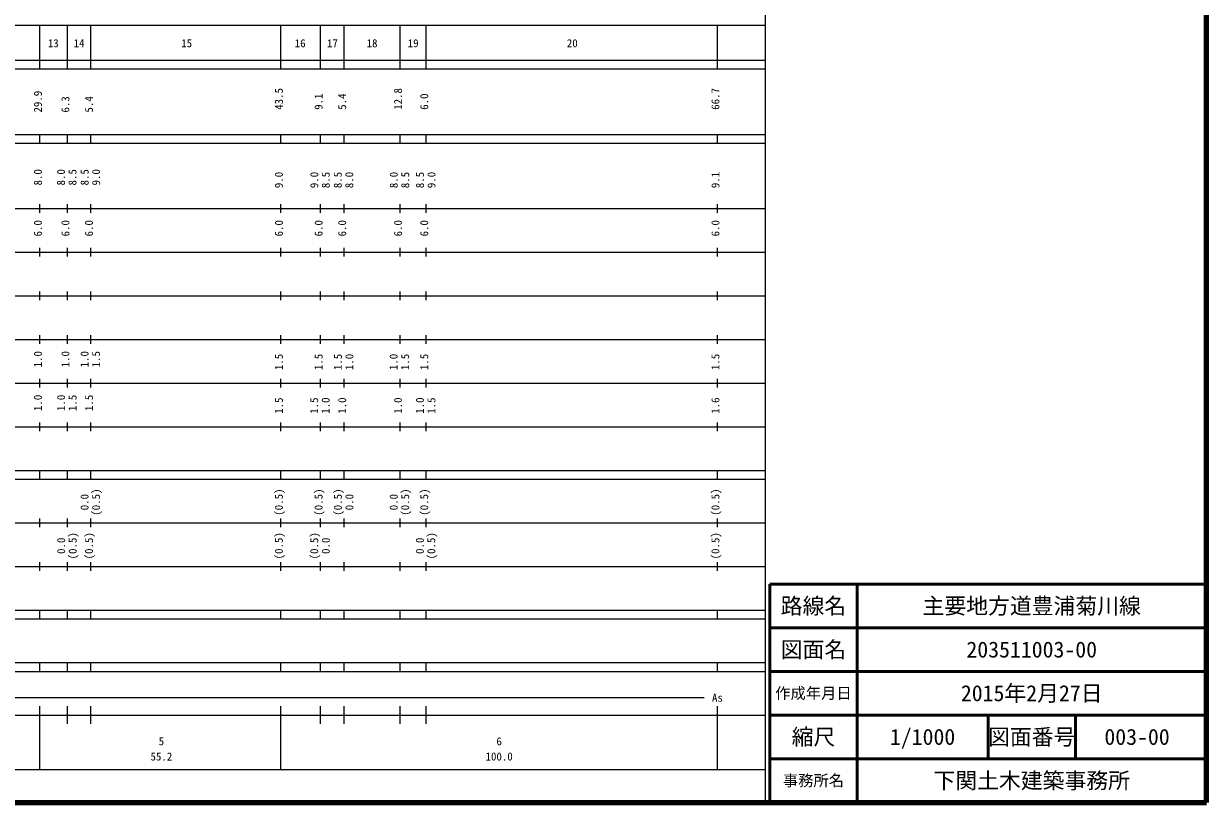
# Model space of a CAD drawing. Units: millimetres on the paper, enlarged 1000 times. Extents: x 40000 to 680000, y 20000 to 380000.
# Drawn here: x 409078 to 680000, y 20000 to 198357 of the extents above; entities that cross this region are included whole.
import ezdxf
from ezdxf.enums import TextEntityAlignment as Align

# ---------------------------------------------------------------- set-up
doc = ezdxf.new("R2010")
doc.units = ezdxf.units.MM
doc.header["$LTSCALE"] = 1000
for name, color, linetype, lineweight in [('M-TTL', 2, 'Continuous', 140), ('M-TTL-BAND', 7, 'Continuous', 25), ('M-TTL-FRAM', 2, 'Continuous', 50), ('M-TTL-LINE', 7, 'Continuous', 50)]:
    doc.layers.add(name, color=color, linetype=linetype, lineweight=lineweight)
doc.layers.add('M-TTL-TXT', color=7, linetype='Continuous')
doc.styles.add('ＭＳ ゴシック', font='')
doc.styles.get('ＭＳ ゴシック').set_extended_font_data('MS Gothic')

msp = doc.modelspace()

# ---------------------------------------------------------------- linework, layer by layer
at = {"layer": 'M-TTL'}
for p, q in [((680000, 20000), (680000, 380000)), ((40000, 20000), (680000, 20000))]:
    msp.add_line(p, q, dxfattribs=at)
at = {"layer": 'M-TTL-BAND'}
for p, q in [((579000, 20000), (579000, 370000)), ((68000, 198000), (579000, 198000)), ((412800, 188000), (412800, 198000)), ((419100, 188000), (419100, 198000)), ((424500, 188000), (424500, 198000)), ((468000, 188000), (468000, 198000)), ((477100, 188000), (477100, 198000)), ((482500, 188000), (482500, 198000)), ((495300, 188000), (495300, 198000)), ((501300, 188000), (501300, 198000)), ((568000, 188000), (568000, 198000)), ((40000, 190000), (579000, 190000)), ((40000, 188000), (579000, 188000)), ((40000, 173000), (579000, 173000)), ((40000, 171000), (579000, 171000)), ((412800, 171000), (412800, 173000)), ((419100, 171000), (419100, 173000)), ((424500, 171000), (424500, 173000)), ((468000, 171000), (468000, 173000)), ((477100, 171000), (477100, 173000)), ((482500, 171000), (482500, 173000)), ((495300, 171000), (495300, 173000)), ((501300, 171000), (501300, 173000)), ((568000, 171000), (568000, 173000)), ((40000, 156000), (579000, 156000)), ((412800, 155000), (412800, 157000)), ((419100, 155000), (419100, 157000)), ((424500, 155000), (424500, 157000)), ((468000, 155000), (468000, 157000)), ((477100, 155000), (477100, 157000)), ((482500, 155000), (482500, 157000)), ((495300, 155000), (495300, 157000)), ((501300, 155000), (501300, 157000)), ((568000, 155000), (568000, 157000)), ((412800, 145000), (412800, 147000)), ((419100, 145000), (419100, 147000)), ((424500, 145000), (424500, 147000)), ((468000, 145000), (468000, 147000)), ((477100, 145000), (477100, 147000)), ((482500, 145000), (482500, 147000)), ((495300, 145000), (495300, 147000)), ((501300, 145000), (501300, 147000)), ((568000, 145000), (568000, 147000)), ((46000, 146000), (579000, 146000)), ((52000, 136000), (579000, 136000)), ((412800, 135000), (412800, 137000)), ((419100, 135000), (419100, 137000)), ((424500, 135000), (424500, 137000)), ((468000, 135000), (468000, 137000)), ((477100, 135000), (477100, 137000)), ((482500, 135000), (482500, 137000)), ((495300, 135000), (495300, 137000)), ((501300, 135000), (501300, 137000)), ((568000, 135000), (568000, 137000)), ((46000, 126000), (579000, 126000)), ((412800, 125000), (412800, 127000)), ((419100, 125000), (419100, 127000)), ((424500, 125000), (424500, 127000)), ((468000, 125000), (468000, 127000)), ((477100, 125000), (477100, 127000)), ((482500, 125000), (482500, 127000)), ((495300, 125000), (495300, 127000)), ((501300, 125000), (501300, 127000)), ((568000, 125000), (568000, 127000)), ((412800, 115000), (412800, 117000)), ((419100, 115000), (419100, 117000)), ((424500, 115000), (424500, 117000)), ((468000, 115000), (468000, 117000)), ((477100, 115000), (477100, 117000)), ((482500, 115000), (482500, 117000)), ((495300, 115000), (495300, 117000)), ((501300, 115000), (501300, 117000)), ((568000, 115000), (568000, 117000)), ((52000, 116000), (579000, 116000)), ((46000, 106000), (579000, 106000)), ((412800, 105000), (412800, 107000)), ((419100, 105000), (419100, 107000)), ((424500, 105000), (424500, 107000)), ((468000, 105000), (468000, 107000)), ((477100, 105000), (477100, 107000)), ((482500, 105000), (482500, 107000)), ((495300, 105000), (495300, 107000)), ((501300, 105000), (501300, 107000)), ((568000, 105000), (568000, 107000)), ((40000, 96000), (579000, 96000)), ((412800, 94000), (412800, 96000)), ((419100, 94000), (419100, 96000)), ((424500, 94000), (424500, 96000)), ((468000, 94000), (468000, 96000)), ((477100, 94000), (477100, 96000)), ((482500, 94000), (482500, 96000)), ((495300, 94000), (495300, 96000)), ((501300, 94000), (501300, 96000)), ((568000, 94000), (568000, 96000)), ((40000, 94000), (579000, 94000)), ((49000, 84000), (579000, 84000)), ((412800, 83000), (412800, 85000)), ((419100, 83000), (419100, 85000)), ((424500, 83000), (424500, 85000)), ((468000, 83000), (468000, 85000)), ((477100, 83000), (477100, 85000)), ((482500, 83000), (482500, 85000)), ((495300, 83000), (495300, 85000)), ((501300, 83000), (501300, 85000)), ((568000, 83000), (568000, 85000)), ((40000, 74000), (579000, 74000)), ((412800, 73000), (412800, 75000)), ((419100, 73000), (419100, 75000)), ((424500, 73000), (424500, 75000)), ((468000, 73000), (468000, 75000)), ((477100, 73000), (477100, 75000)), ((482500, 73000), (482500, 75000)), ((495300, 73000), (495300, 75000)), ((501300, 73000), (501300, 75000)), ((568000, 73000), (568000, 75000)), ((40000, 64000), (579000, 64000)), ((412800, 62000), (412800, 64000)), ((419100, 62000), (419100, 64000)), ((424500, 62000), (424500, 64000)), ((468000, 62000), (468000, 64000)), ((477100, 62000), (477100, 64000)), ((482500, 62000), (482500, 64000)), ((495300, 62000), (495300, 64000)), ((501300, 62000), (501300, 64000)), ((568000, 62000), (568000, 64000)), ((40000, 62000), (579000, 62000)), ((40000, 52000), (579000, 52000)), ((412800, 50000), (412800, 52000)), ((419100, 50000), (419100, 52000)), ((424500, 50000), (424500, 52000)), ((468000, 50000), (468000, 52000)), ((477100, 50000), (477100, 52000)), ((482500, 50000), (482500, 52000)), ((495300, 50000), (495300, 52000)), ((501300, 50000), (501300, 52000)), ((568000, 50000), (568000, 52000)), ((40000, 50000), (579000, 50000)), ((71000, 44000), (565000, 44000)), ((412800, 27500), (412800, 42000)), ((419100, 38000), (419100, 42000)), ((424500, 38000), (424500, 42000)), ((468000, 27500), (468000, 42000)), ((477100, 38000), (477100, 42000)), ((482500, 38000), (482500, 42000)), ((495300, 38000), (495300, 42000)), ((501300, 38000), (501300, 42000)), ((568000, 27500), (568000, 42000)), ((40000, 40000), (579000, 40000)), ((68000, 27500), (579000, 27500))]:
    msp.add_line(p, q, dxfattribs=at)
at = {"layer": 'M-TTL-FRAM'}
for p, q in [((680000, 70000), (580000, 70000)), ((580000, 70000), (580000, 20000))]:
    msp.add_line(p, q, dxfattribs=at)
at = {"layer": 'M-TTL-LINE'}
for p, q in [((600000, 70000), (600000, 20000)), ((680000, 60000), (580000, 60000)), ((680000, 50000), (580000, 50000)), ((680000, 40000), (580000, 40000)), ((630000, 40000), (630000, 30000)), ((650000, 40000), (650000, 30000)), ((680000, 30000), (580000, 30000))]:
    msp.add_line(p, q, dxfattribs=at)

# ---------------------------------------------------------------- texts
at = {"layer": 'M-TTL-BAND', "style": 'ＭＳ ゴシック'}
for s, p in [('13', (415866, 192405)), ('14', (421773, 192405)), ('15', (446411, 192405)), ('16', (472415, 192405)), ('17', (479819, 192405)), ('18', (488892, 192405)), ('19', (498301, 192405)), ('20', (534757, 192405)), ('As', (568000, 42500)), ('5', (440630, 32523)), ('6', (518000, 32523)), ('55.2', (440630, 29033)), ('100.0', (518000, 29033))]:
    msp.add_text(s, height=1833, dxfattribs=at).set_placement(p, align=Align.BOTTOM_CENTER)
for s, p in [('29.9', (413800, 178000)), ('6.3', (420100, 178000)), ('5.4', (425500, 178000)), ('43.5', (469000, 178625)), ('9.1', (478100, 178625)), ('5.4', (483500, 178625)), ('12.8', (496300, 178625)), ('6.0', (502300, 178625)), ('66.7', (569000, 178625)), ('8.0', (413800, 161299)), ('8.0', (419081, 161299)), ('8.5', (421715, 161299)), ('8.5', (424506, 161299)), ('9.0', (427140, 161299)), ('9.0', (469000, 160674)), ('9.0', (477106, 160674)), ('8.5', (479740, 160674)), ('8.5', (482491, 160674)), ('8.0', (485125, 160674)), ('8.0', (495314, 160674)), ('8.5', (497948, 160674)), ('8.5', (501315, 160674)), ('9.0', (503949, 160674)), ('9.1', (569000, 160674)), ('6.0', (413800, 149625)), ('6.0', (420100, 149625)), ('6.0', (425500, 149625)), ('6.0', (469000, 149625)), ('6.0', (478100, 149625)), ('6.0', (483500, 149625)), ('6.0', (496300, 149625)), ('6.0', (502300, 149625)), ('6.0', (569000, 149625)), ('1.0', (413800, 119625)), ('1.0', (420100, 119625)), ('1.0', (424486, 119625)), ('1.5', (427119, 119625)), ('1.5', (469000, 119000)), ('1.5', (478100, 119000)), ('1.5', (482512, 119000)), ('1.0', (485146, 119000)), ('1.0', (495286, 119000)), ('1.5', (497920, 119000)), ('1.5', (502300, 119000)), ('1.5', (569000, 119000)), ('1.0', (413800, 109625)), ('1.0', (419108, 109625)), ('1.5', (421742, 109625)), ('1.5', (425500, 109625)), ('1.5', (469000, 109000)), ('1.5', (477079, 109000)), ('1.0', (479712, 109000)), ('1.0', (483500, 109000)), ('1.0', (496300, 109000)), ('1.0', (501308, 109000)), ('1.5', (503942, 109000)), ('1.6', (569000, 109000))]:
    msp.add_text(s, height=1833, rotation=90, dxfattribs=at).set_placement(p, align=Align.BOTTOM_LEFT)
for s, p in [('0.0', (424486, 88764)), ('(0.5)', (427119, 88764)), ('(0.5)', (469000, 88764)), ('(0.5)', (478100, 88764)), ('(0.5)', (482512, 88764)), ('0.0', (485146, 88764)), ('0.0', (495300, 88764)), ('(0.5)', (497934, 88764)), ('(0.5)', (502300, 88764)), ('(0.5)', (569000, 88764)), ('(0.5)', (421756, 78764)), ('(0.5)', (425500, 78764)), ('(0.5)', (469000, 78764)), ('(0.5)', (477106, 78764)), ('(0.5)', (503915, 78764)), ('(0.5)', (569000, 78764)), ('0.0', (419122, 78764)), ('0.0', (479740, 78764)), ('0.0', (501281, 78764))]:
    msp.add_text(s, height=1833, rotation=90, dxfattribs=at).set_placement(p, align=Align.BOTTOM_CENTER)
at = {"layer": 'M-TTL-TXT', "style": 'ＭＳ ゴシック'}
for s, height, p in [('路線名', 3666, (590000, 65000)), ('路線名', 3666, (590000, 65000)), ('主要地方道豊浦菊川線', 3666, (640000, 65000)), ('図面名', 3666, (590000, 55000)), ('図面名', 3666, (590000, 55000)), ('203511003-00', 3666, (640000, 55000)), ('作成年月日', 2566, (590000, 45000)), ('作成年月日', 2566, (590000, 45000)), ('2015年2月27日', 3666, (640000, 45000)), ('縮尺', 3666, (590000, 35000)), ('縮尺', 3666, (590000, 35000)), ('1/1000', 3666, (615000, 35000)), ('図面番号', 3666, (640000, 35000)), ('図面番号', 3666, (640000, 35000)), ('003-00', 3666, (664125, 35000)), ('下関土木建築事務所', 3666, (640000, 25000)), ('事務所名', 2566, (590000, 25000)), ('事務所名', 2566, (590000, 25000))]:
    msp.add_text(s, height=height, dxfattribs=at).set_placement(p, align=Align.MIDDLE_CENTER)

doc.saveas('drawing.dxf')
